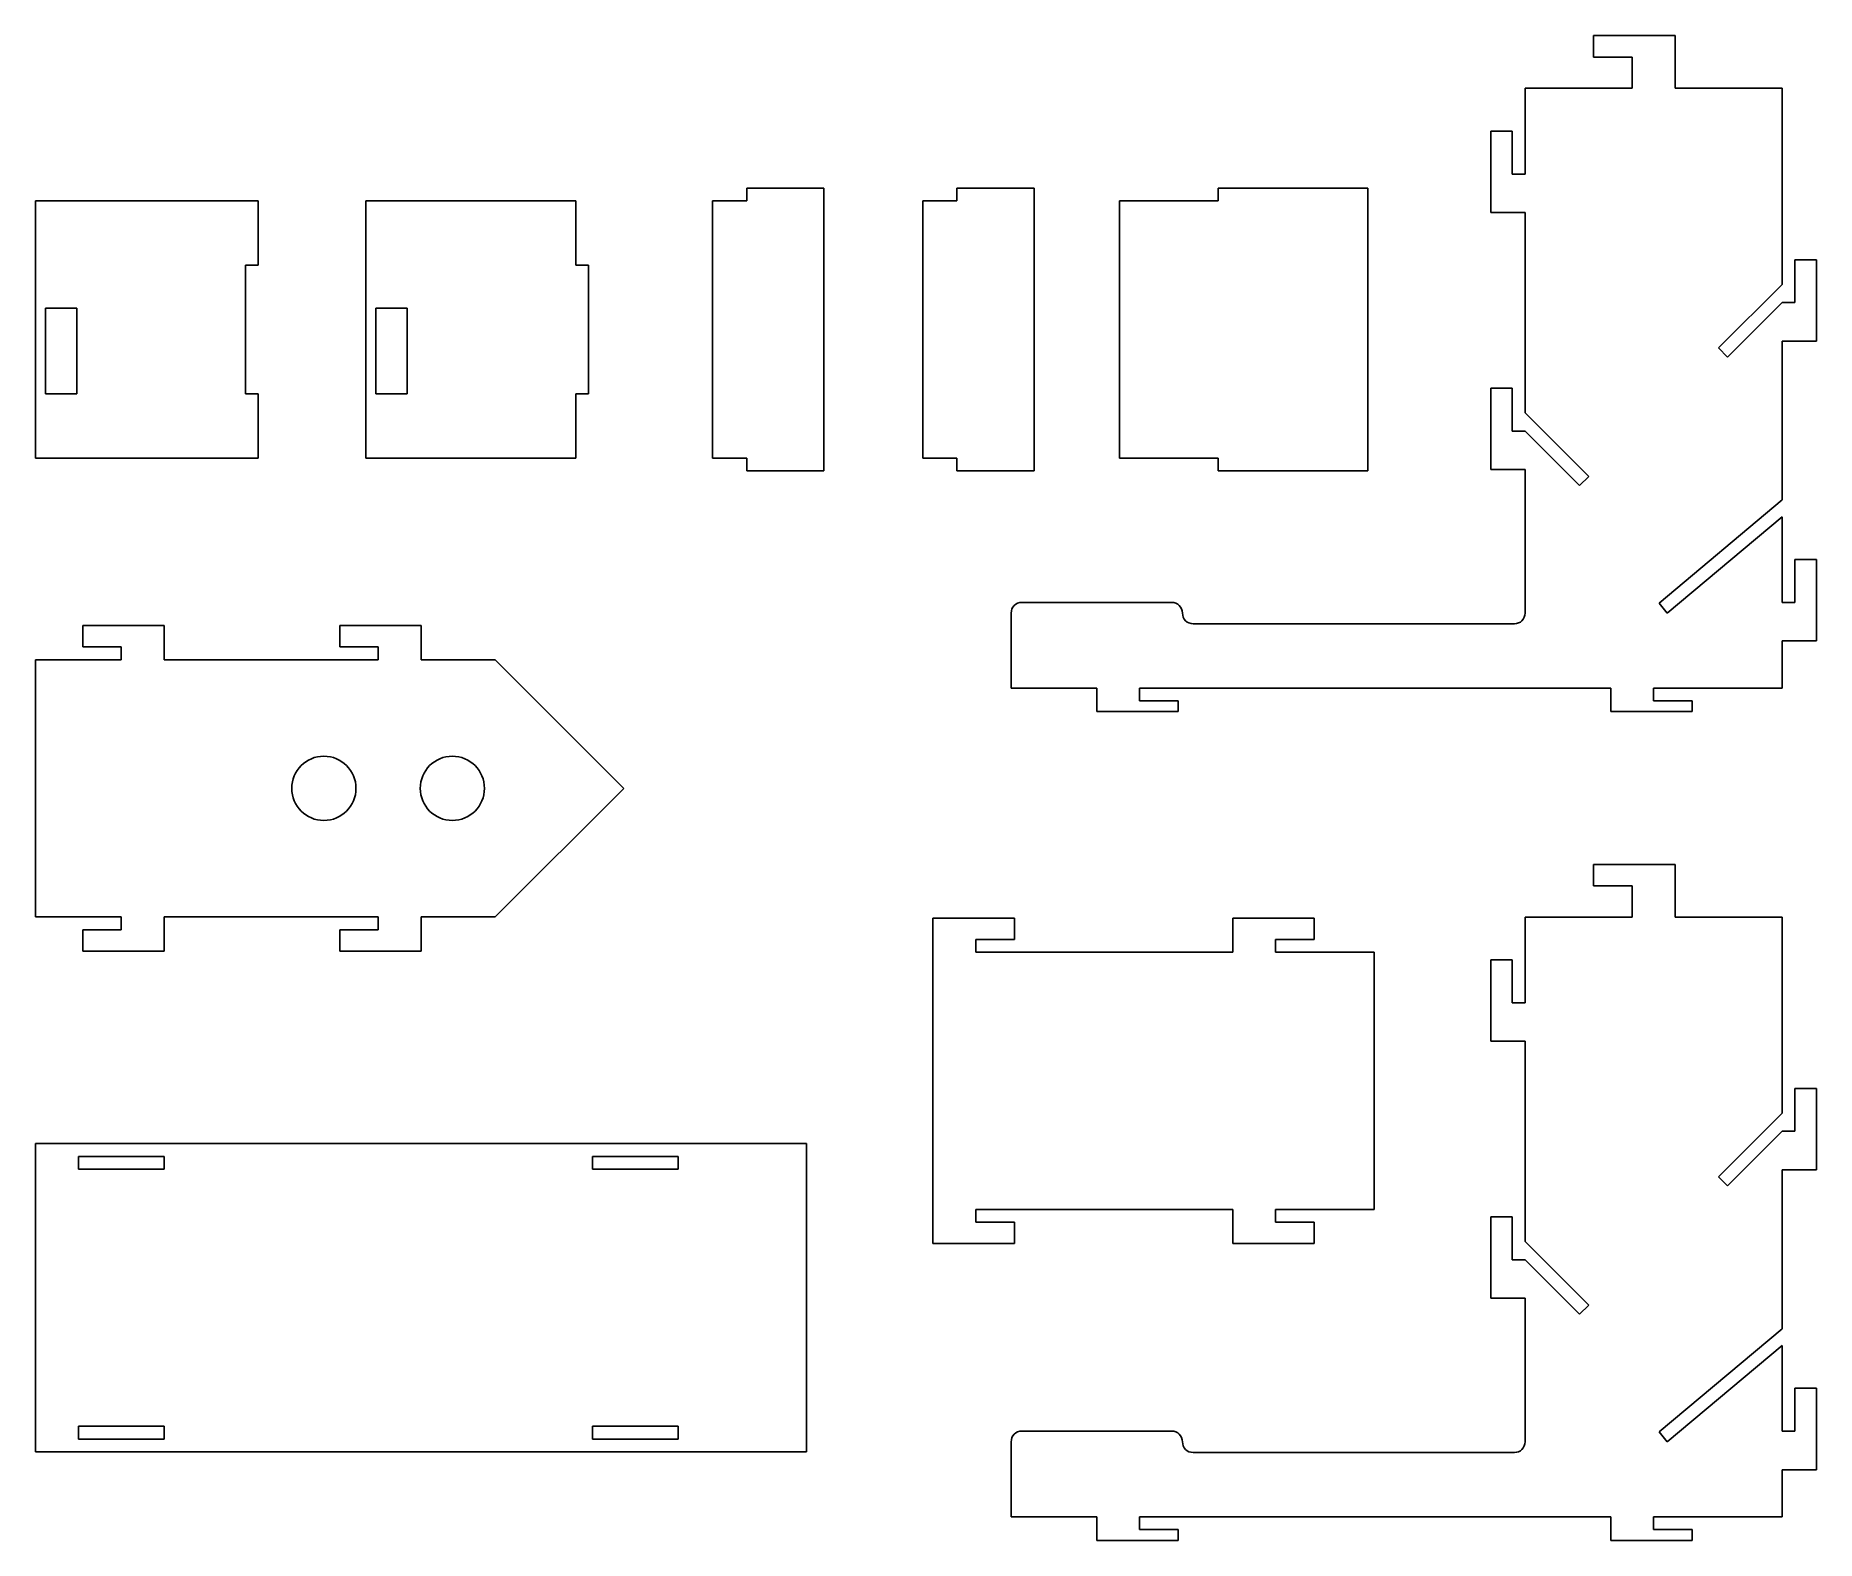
# Model space of a CAD drawing. Header units: millimetres. Extents: x -98 to 318, y -109 to 242.
import ezdxf

# ---------------------------------------------------------------- set-up
doc = ezdxf.new("R2010")
doc.units = ezdxf.units.MM

msp = doc.modelspace()

# ---------------------------------------------------------------- linework, layer by layer
at = {"color": 7, "linetype": 'Continuous', "lineweight": 25}
for p, q in [((266.01, 242.15), (266.01, 237.15)), ((285.01, 242.15), (266.01, 242.15)), ((285.01, 229.85), (285.01, 242.15)), ((266.01, 237.15), (275.01, 237.15)), ((275.01, 237.15), (275.01, 229.85)), ((250.01, 229.85), (250.01, 209.85)), ((275.01, 229.85), (250.01, 229.85)), ((310.01, 229.85), (285.01, 229.85)), ((310.01, 184.09), (310.01, 229.85)), ((247.01, 219.85), (242.01, 219.85)), ((242.01, 219.85), (242.01, 200.85)), ((247.01, 209.85), (247.01, 219.85)), ((250.01, 209.85), (247.01, 209.85)), ((86.29, 206.55), (68.29, 206.55)), ((68.29, 206.55), (68.29, 203.55)), ((86.29, 140.55), (86.29, 206.55)), ((135.36, 206.55), (117.36, 206.55)), ((117.36, 206.55), (117.36, 203.55)), ((135.36, 140.55), (135.36, 206.55)), ((178.32, 206.55), (178.32, 203.55)), ((213.32, 206.55), (178.32, 206.55)), ((213.32, 140.55), (213.32, 206.55)), ((-97.74, 203.55), (-97.74, 143.55)), ((-45.74, 203.55), (-97.74, 203.55)), ((-45.74, 188.55), (-45.74, 203.55)), ((-20.62, 143.55), (-20.62, 203.55)), ((-20.62, 203.55), (28.38, 203.55)), ((28.38, 203.55), (28.38, 188.55)), ((60.29, 203.55), (60.29, 143.55)), ((68.29, 203.55), (60.29, 203.55)), ((109.36, 203.55), (109.36, 143.55)), ((117.36, 203.55), (109.36, 203.55)), ((155.32, 203.55), (155.32, 143.55)), ((178.32, 203.55), (155.32, 203.55)), ((242.01, 200.85), (250.01, 200.85)), ((250.01, 200.85), (250.01, 154.09)), ((-48.74, 188.55), (-45.74, 188.55)), ((-48.74, 158.55), (-48.74, 188.55)), ((28.38, 188.55), (31.38, 188.55)), ((31.38, 188.55), (31.38, 158.55)), ((313.01, 189.85), (313.01, 179.85)), ((318.01, 189.85), (313.01, 189.85)), ((318.01, 170.85), (318.01, 189.85)), ((295.16, 169.25), (310.01, 184.09)), ((310.01, 179.85), (297.28, 167.12)), ((313.01, 179.85), (310.01, 179.85)), ((-88.15, 178.55), (-95.45, 178.55)), ((-95.45, 178.55), (-95.45, 158.55)), ((-88.15, 158.55), (-88.15, 178.55)), ((-18.29, 158.55), (-18.29, 178.55)), ((-18.29, 178.55), (-10.99, 178.55)), ((-10.99, 178.55), (-10.99, 158.55)), ((310.01, 170.85), (318.01, 170.85)), ((310.01, 133.77), (310.01, 170.85)), ((297.28, 167.12), (295.16, 169.25)), ((-95.45, 158.55), (-88.15, 158.55)), ((-45.74, 158.55), (-48.74, 158.55)), ((-45.74, 143.55), (-45.74, 158.55)), ((-10.99, 158.55), (-18.29, 158.55)), ((31.38, 158.55), (28.38, 158.55)), ((28.38, 158.55), (28.38, 143.55)), ((242.01, 159.85), (242.01, 140.85)), ((247.01, 159.85), (242.01, 159.85)), ((247.01, 149.85), (247.01, 159.85)), ((250.01, 154.09), (264.86, 139.25)), ((250.01, 149.85), (247.01, 149.85)), ((262.74, 137.12), (250.01, 149.85)), ((-97.74, 143.55), (-45.74, 143.55)), ((28.38, 143.55), (-20.62, 143.55)), ((60.29, 143.55), (68.29, 143.55)), ((68.29, 143.55), (68.29, 140.55)), ((109.36, 143.55), (117.36, 143.55)), ((117.36, 143.55), (117.36, 140.55)), ((155.32, 143.55), (178.32, 143.55)), ((178.32, 143.55), (178.32, 140.55)), ((68.29, 140.55), (86.29, 140.55)), ((117.36, 140.55), (135.36, 140.55)), ((178.32, 140.55), (213.32, 140.55)), ((242.01, 140.85), (250.01, 140.85)), ((250.01, 140.85), (250.01, 107.35)), ((264.86, 139.25), (262.74, 137.12)), ((281.27, 109.65), (310.01, 133.77)), ((310.01, 129.85), (283.2, 107.35)), ((310.01, 109.85), (310.01, 129.85)), ((313.01, 119.85), (313.01, 109.85)), ((318.01, 119.85), (313.01, 119.85)), ((318.01, 100.85), (318.01, 119.85)), ((167.51, 109.85), (132.51, 109.85)), ((283.2, 107.35), (281.27, 109.65)), ((313.01, 109.85), (310.01, 109.85)), ((-86.74, 104.45), (-86.74, 99.45)), ((-67.74, 104.45), (-86.74, 104.45)), ((-67.74, 96.45), (-67.74, 104.45)), ((-7.74, 104.45), (-26.74, 104.45)), ((-26.74, 104.45), (-26.74, 99.45)), ((-7.74, 96.45), (-7.74, 104.45)), ((130.01, 89.85), (130.01, 107.35)), ((247.51, 104.85), (172.51, 104.85)), ((310.01, 100.85), (318.01, 100.85)), ((310.01, 89.85), (310.01, 100.85)), ((-97.74, 96.45), (-97.74, 36.45)), ((-77.74, 96.45), (-97.74, 96.45)), ((-86.74, 99.45), (-77.74, 99.45)), ((-77.74, 99.45), (-77.74, 96.45)), ((-17.74, 96.45), (-67.74, 96.45)), ((-26.74, 99.45), (-17.74, 99.45)), ((-17.74, 99.45), (-17.74, 96.45)), ((9.56, 96.45), (-7.74, 96.45)), ((39.56, 66.45), (9.56, 96.45)), ((130.01, 89.85), (150.01, 89.85)), ((150.01, 89.85), (150.01, 84.35)), ((160.01, 89.85), (270.01, 89.85)), ((160.01, 86.85), (160.01, 89.85)), ((270.01, 89.85), (270.01, 84.35)), ((280.01, 89.85), (310.01, 89.85)), ((280.01, 86.85), (280.01, 89.85)), ((150.01, 84.35), (169.01, 84.35)), ((169.01, 86.85), (160.01, 86.85)), ((169.01, 84.35), (169.01, 86.85)), ((270.01, 84.35), (289.01, 84.35)), ((289.01, 86.85), (280.01, 86.85)), ((289.01, 84.35), (289.01, 86.85)), ((9.56, 36.45), (39.56, 66.45)), ((285.01, 48.71), (266.01, 48.71)), ((266.01, 48.71), (266.01, 43.71)), ((285.01, 36.41), (285.01, 48.71)), ((266.01, 43.71), (275.01, 43.71)), ((275.01, 43.71), (275.01, 36.41)), ((-97.74, 36.45), (-77.74, 36.45)), ((-86.74, 33.45), (-86.74, 28.45)), ((-77.74, 33.45), (-86.74, 33.45)), ((-77.74, 36.45), (-77.74, 33.45)), ((-67.74, 36.45), (-17.74, 36.45)), ((-67.74, 28.45), (-67.74, 36.45)), ((-26.74, 33.45), (-26.74, 28.45)), ((-17.74, 33.45), (-26.74, 33.45)), ((-17.74, 36.45), (-17.74, 33.45)), ((-7.74, 36.45), (9.56, 36.45)), ((-7.74, 28.45), (-7.74, 36.45)), ((111.77, 36.17), (130.77, 36.17)), ((111.77, -39.83), (111.77, 36.17)), ((130.77, 36.17), (130.77, 31.17)), ((181.77, 28.17), (181.77, 36.17)), ((181.77, 36.17), (200.77, 36.17)), ((200.77, 36.17), (200.77, 31.17)), ((250.01, 36.41), (250.01, 16.41)), ((275.01, 36.41), (250.01, 36.41)), ((310.01, 36.41), (285.01, 36.41)), ((310.01, -9.35), (310.01, 36.41)), ((130.77, 31.17), (121.77, 31.17)), ((121.77, 31.17), (121.77, 28.17)), ((200.77, 31.17), (191.77, 31.17)), ((191.77, 31.17), (191.77, 28.17)), ((-86.74, 28.45), (-67.74, 28.45)), ((-26.74, 28.45), (-7.74, 28.45)), ((121.77, 28.17), (181.77, 28.17)), ((191.77, 28.17), (214.77, 28.17)), ((214.77, 28.17), (214.77, -31.83)), ((242.01, 26.41), (242.01, 7.41)), ((247.01, 26.41), (242.01, 26.41)), ((247.01, 16.41), (247.01, 26.41)), ((250.01, 16.41), (247.01, 16.41)), ((242.01, 7.41), (250.01, 7.41)), ((250.01, 7.41), (250.01, -39.35)), ((313.01, -3.59), (313.01, -13.59)), ((318.01, -3.59), (313.01, -3.59)), ((318.01, -22.59), (318.01, -3.59)), ((295.16, -24.2), (310.01, -9.35)), ((-97.74, -88.46), (-97.74, -16.46)), ((-97.74, -16.46), (82.26, -16.46)), ((82.26, -16.46), (82.26, -88.46)), ((310.01, -13.59), (297.28, -26.32)), ((313.01, -13.59), (310.01, -13.59)), ((-87.74, -19.46), (-67.74, -19.46)), ((-87.74, -22.46), (-87.74, -19.46)), ((-67.74, -19.46), (-67.74, -22.46)), ((32.26, -19.46), (52.26, -19.46)), ((32.26, -22.46), (32.26, -19.46)), ((52.26, -19.46), (52.26, -22.46)), ((-67.74, -22.46), (-87.74, -22.46)), ((52.26, -22.46), (32.26, -22.46)), ((297.28, -26.32), (295.16, -24.2)), ((310.01, -59.68), (310.01, -22.59)), ((310.01, -22.59), (318.01, -22.59)), ((181.77, -31.83), (121.77, -31.83)), ((121.77, -31.83), (121.77, -34.83)), ((181.77, -39.83), (181.77, -31.83)), ((214.77, -31.83), (191.77, -31.83)), ((191.77, -31.83), (191.77, -34.83)), ((121.77, -34.83), (130.77, -34.83)), ((130.77, -34.83), (130.77, -39.83)), ((191.77, -34.83), (200.77, -34.83)), ((200.77, -34.83), (200.77, -39.83)), ((242.01, -33.59), (242.01, -52.59)), ((247.01, -33.59), (242.01, -33.59)), ((247.01, -43.59), (247.01, -33.59)), ((130.77, -39.83), (111.77, -39.83)), ((200.77, -39.83), (181.77, -39.83)), ((250.01, -39.35), (264.86, -54.2)), ((250.01, -43.59), (247.01, -43.59)), ((262.74, -56.32), (250.01, -43.59)), ((242.01, -52.59), (250.01, -52.59)), ((250.01, -52.59), (250.01, -86.09)), ((264.86, -54.2), (262.74, -56.32)), ((281.27, -83.79), (310.01, -59.68)), ((310.01, -63.59), (283.2, -86.09)), ((310.01, -83.59), (310.01, -63.59)), ((318.01, -73.59), (313.01, -73.59)), ((313.01, -73.59), (313.01, -83.59)), ((318.01, -92.59), (318.01, -73.59)), ((-87.74, -82.46), (-67.74, -82.46)), ((-87.74, -85.46), (-87.74, -82.46)), ((-67.74, -82.46), (-67.74, -85.46)), ((32.26, -82.46), (52.26, -82.46)), ((32.26, -85.46), (32.26, -82.46)), ((52.26, -82.46), (52.26, -85.46)), ((-67.74, -85.46), (-87.74, -85.46)), ((52.26, -85.46), (32.26, -85.46)), ((130.01, -86.09), (130.01, -103.59)), ((167.51, -83.59), (132.51, -83.59)), ((283.2, -86.09), (281.27, -83.79)), ((313.01, -83.59), (310.01, -83.59)), ((82.26, -88.46), (-97.74, -88.46)), ((247.51, -88.59), (172.51, -88.59)), ((310.01, -103.59), (310.01, -92.59)), ((310.01, -92.59), (318.01, -92.59)), ((130.01, -103.59), (150.01, -103.59)), ((150.01, -103.59), (150.01, -109.09)), ((160.01, -103.59), (270.01, -103.59)), ((160.01, -106.59), (160.01, -103.59)), ((270.01, -103.59), (270.01, -109.09)), ((280.01, -103.59), (310.01, -103.59)), ((280.01, -106.59), (280.01, -103.59)), ((169.01, -106.59), (160.01, -106.59)), ((169.01, -109.09), (169.01, -106.59)), ((289.01, -106.59), (280.01, -106.59)), ((289.01, -109.09), (289.01, -106.59)), ((150.01, -109.09), (169.01, -109.09)), ((270.01, -109.09), (289.01, -109.09))]:
    msp.add_line(p, q, dxfattribs=at)
for centre in [(-30.44, 66.45), (-0.44, 66.45)]:
    msp.add_circle(centre, 7.5, dxfattribs=at)
for centre, start, end in [((132.51, 107.35), 90, 180), ((167.51, 107.35), 0, 90), ((172.51, 107.35), 180, 270), ((247.51, 107.35), 270, 0), ((132.51, -86.09), 90, 180), ((167.51, -86.09), 0, 90), ((172.51, -86.09), 180, 270), ((247.51, -86.09), 270, 0)]:
    msp.add_arc(centre, 2.5, start, end, dxfattribs=at)

doc.saveas('drawing.dxf')
